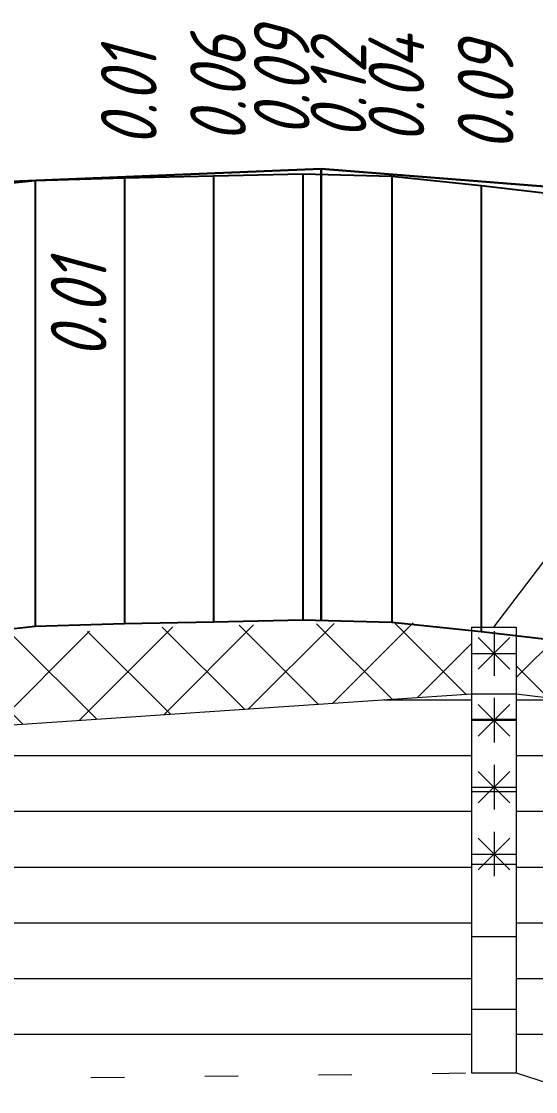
# Model space of a CAD drawing. Extents: x 2172 to 5772, y -842 to -248.
# Drawn here: x 3923.98 to 3947.04, y -475.45 to -427.44 of the extents above; entities that cross this region are included whole.
import ezdxf

# ---------------------------------------------------------------- set-up
doc = ezdxf.new("R2010")
doc.units = 0
doc.header["$MEASUREMENT"] = 0
doc.linetypes.add('STROT', pattern=[1.7, 0.5, -1.2])
doc.layers.add('геология', color=7, linetype='CONTINUOUS', lineweight=20)
doc.layers.add('КРАСНЫЙ_ПРОФИЛЬ', color=1, linetype='CONTINUOUS', lineweight=30)
doc.layers.add('РАБОЧИЕ_ОТМЕТКИ', color=1, linetype='CONTINUOUS')
doc.layers.add('ЧЕРНЫЙ_ПРОФИЛЬ', color=7, linetype='CONTINUOUS')
doc.styles.add('ГОСТ', font='gost.TTF', dxfattribs={"oblique": 15, "height": 1})
pattern_1 = [(180, (2171.595959244836, -930.3739942693574), (-4.440892098500626e-16, -2.5), [])]

msp = doc.modelspace()

# ---------------------------------------------------------------- hatches: boundary and pattern name
at = {"layer": 'геология', "linetype": 'Continuous'}
h = msp.add_hatch(dxfattribs=at)
h.set_pattern_fill('ANSI37', color=1, scale=20, style=0)
h.set_pattern_definition([(45, (2171.595959244836, -930.3739942693574), (-1.767766952966369, 1.767766952966369), []), (135, (2171.595959244836, -930.3739942693574), (-1.767766952966369, -1.767766952966369), [])])
h.paths.add_polyline_path([(3405.266979244836, -478.1816899998212), (3404.595959244836, -478.1330410498208), (3400.595959244836, -477.873041049821), (3396.595959244836, -477.7130410498212), (3396.595959244836, -486.3624414353653), (3405.266979244836, -485.2541899998209)])
h.paths.add_polyline_path([(3402.130971975199, -482.3379648031464), (3403.130971975199, -480.3379648031464), (3404.130971975199, -482.3379648031464)], flags=16)
h.paths.add_polyline_path([(3440.595959244836, -480.663041049821), (3436.595959244836, -480.643041049821), (3432.595959244836, -480.453041049821), (3428.595959244836, -480.2130410498212), (3424.595959244836, -479.8630410498208), (3420.595959244836, -479.4430410498207), (3416.595959244836, -479.183041049821), (3412.595959244836, -478.8130410498206), (3408.595959244836, -478.4230410498212), (3407.266979244836, -478.3266899998207), (3407.266979244836, -485.2541899998209), (3409.283704569588, -485.4767397499209), (3425.711407080658, -483.1588145671813)])
edge = h.paths.add_edge_path()
edge.add_arc((3443.903387339326, -483.4551840142339), 3.890410880645049, 132.660726402441, 180.0000000000017, ccw=False)
edge.add_line((3441.267027994384, -480.5942565029923), (3440.595959244836, -480.663041049821))
edge.add_line((3440.595959244836, -480.663041049821), (3425.711407080658, -483.1588145671813))
edge.add_line((3425.711407080658, -483.1588145671813), (3409.283704569588, -485.4767397499209))
edge.add_line((3409.283704569588, -485.4767397499209), (3420.784527473183, -486.7458789984448))
edge.add_line((3420.784527473183, -486.7458789984448), (3435.887831735205, -487.42003160069))
edge.add_line((3435.887831735205, -487.42003160069), (3442.449603800145, -487.0637585584891))
edge.add_arc((3443.903387339325, -483.4551840142339), 3.890410880644605, 180.0000000000008, 248.0570127374182, ccw=False)
edge = h.paths.add_edge_path()
edge.add_line((3464.948359244836, -478.887183049821), (3464.595959244836, -478.9030410498208))
edge.add_line((3464.595959244836, -478.9030410498208), (3460.595959244836, -479.3330410498211))
edge.add_line((3460.595959244836, -479.3330410498211), (3456.595959244836, -479.4230410498212))
edge.add_line((3456.595959244836, -479.4230410498212), (3452.595959244836, -479.6030410498211))
edge.add_line((3452.595959244836, -479.6030410498211), (3448.595959244836, -479.873041049821))
edge.add_line((3448.595959244836, -479.873041049821), (3445.918600629797, -480.1273901182499))
edge.add_arc((3443.903387339325, -483.4551840142335), 3.89041088064461, -7.617018127348274e-12, 58.802145706168574, ccw=False)
edge.add_arc((3443.903387339325, -483.4551840142345), 3.890410880644595, -61.841338698212326, 7.503331289626658e-12, ccw=False)
edge.add_line((3445.739329752336, -486.8851420717547), (3464.948359244836, -485.8421830498191))
edge.add_line((3464.948359244836, -485.8421830498191), (3464.948359244836, -478.887183049821))
h.paths.add_polyline_path([(3461.812351975199, -481.8904225330361), (3462.812351975199, -479.8904225330361), (3463.812351975199, -481.8904225330361)], flags=16)
h.paths.add_polyline_path([(3500.16716671681, -481.8014260150885), (3501.184682013046, -481.5816357129615), (3484.599211183237, -479.8839649782312), (3470.595959244836, -478.6580410498209), (3468.595959244836, -478.7230410498209), (3466.948359244836, -478.7971830498209), (3466.948359244836, -485.8421830498191), (3481.99119701448, -484.7836908851532)])
h.paths.add_polyline_path([(3525.200219244836, -476.3941144998207), (3525.200219244836, -473.6116144998209), (3524.595959244836, -473.7430410498209), (3520.595959244836, -474.4230410498212), (3516.595959244836, -474.703041049821), (3512.595959244836, -474.913041049821), (3508.595959244836, -475.2430410498209), (3504.595959244836, -475.913041049821), (3500.595959244836, -476.5930410498208), (3496.595959244836, -477.1130410498208), (3492.595959244836, -477.3630410498208), (3488.595959244836, -477.4830410498207), (3484.595959244836, -477.873041049821), (3480.595959244836, -478.3330410498211), (3476.595959244836, -478.4730410498209), (3472.595959244836, -478.5930410498208), (3470.595959244836, -478.6580410498209), (3484.599211183237, -479.8839649782312), (3501.184682013046, -481.5816357129615)])
edge = h.paths.add_edge_path()
edge.add_line((3548.314092563063, -469.3140602565363), (3559.52575637998, -467.6440213621786))
edge.add_arc((3562.697113533048, -465.3906260067379), 3.890410880644604, 179.9999999999992, 215.3955478876504, ccw=False)
edge.add_arc((3562.697113533047, -465.3906260067357), 3.89041088064414, 161.1488698633117, 180.0000000000318, ccw=False)
edge.add_line((3559.015379247028, -464.1335939994319), (3556.595959244836, -464.5630410498211))
edge.add_line((3556.595959244836, -464.5630410498211), (3552.595959244836, -465.3030410498209))
edge.add_line((3552.595959244836, -465.3030410498209), (3548.595959244836, -466.2130410498212))
edge.add_line((3548.595959244836, -466.2130410498212), (3544.595959244836, -467.4730410498209))
edge.add_line((3544.595959244836, -467.4730410498209), (3540.595959244836, -468.8830410498213))
edge.add_line((3540.595959244836, -468.8830410498213), (3536.595959244836, -470.4230410498212))
edge.add_line((3536.595959244836, -470.4230410498212), (3532.595959244836, -471.7930410498211))
edge.add_line((3532.595959244836, -471.7930410498211), (3528.595959244836, -472.873041049821))
edge.add_line((3528.595959244836, -472.873041049821), (3526.200219244836, -473.3941144998207))
edge.add_line((3526.200219244836, -473.3941144998207), (3527.200219244836, -473.3941144998207))
edge.add_line((3527.200219244836, -473.3941144998207), (3527.200219244836, -476.3941144998207))
edge.add_line((3527.200219244836, -476.3941144998207), (3548.314092563063, -469.3140602565363))
edge = h.paths.add_edge_path()
edge.add_line((3585.881899244836, -460.5316745498212), (3586.881899244836, -460.5316745498212))
edge.add_line((3586.881899244836, -460.5316745498212), (3584.595959244836, -459.9030410498208))
edge.add_line((3584.595959244836, -459.9030410498208), (3580.595959244836, -460.2330410498207))
edge.add_line((3580.595959244836, -460.2330410498207), (3576.595959244836, -460.873041049821))
edge.add_line((3576.595959244836, -460.873041049821), (3572.595959244836, -461.6730410498212))
edge.add_line((3572.595959244836, -461.6730410498212), (3568.595959244836, -462.5830410498211))
edge.add_line((3568.595959244836, -462.5830410498211), (3565.827963166865, -463.0812803438557))
edge.add_arc((3562.697113533048, -465.3906260067365), 3.890410880644608, -2.091837814077735e-11, 36.412852577754904, ccw=False)
edge.add_arc((3562.697113533047, -465.3906260067403), 3.890410880645504, -18.451092617890993, 3.5981884138891473e-11, ccw=False)
edge.add_line((3566.387534571732, -466.6219218190772), (3567.585893768735, -466.4434196358961))
edge.add_line((3567.585893768735, -466.4434196358961), (3585.881899244836, -464.5316745498212))
edge.add_line((3585.881899244836, -464.5316745498212), (3585.881899244836, -460.5316745498212))
h.paths.add_polyline_path([(3634.595959244836, -458.3480410498209), (3632.595959244836, -458.4630410498212), (3628.595959244836, -458.683041049821), (3624.595959244836, -458.9830410498207), (3620.595959244836, -459.0430410498211), (3616.595959244836, -459.0130410498209), (3612.595959244836, -459.0530410498209), (3608.595959244836, -458.8030410498209), (3604.595959244836, -458.9830410498207), (3600.595959244836, -459.0230410498211), (3596.595959244836, -459.1330410498213), (3592.595959244836, -459.913041049821), (3588.595959244836, -461.0030410498211), (3587.881899244836, -460.8066745498209), (3587.881899244836, -464.5316745498208), (3597.88417471176, -463.5186321709371), (3610.13813682649, -463.4158389539007)])
h.paths.add_polyline_path([(3645.467619244837, -457.6543244498207), (3644.595959244836, -457.663041049821), (3640.595959244836, -457.8630410498208), (3636.595959244836, -458.2330410498207), (3634.595959244836, -458.3480410498209), (3610.13813682649, -463.4158389539007), (3645.467619244837, -467.6443244498209)])
edge = h.paths.add_edge_path(flags=16)
edge.add_arc((3638.824192431525, -462.307321337234), 3.890410880644595, 0, 360)
h.paths.add_polyline_path([(3706.049759244836, -458.3584620498209), (3704.595959244836, -458.2930410498211), (3700.595959244836, -458.143041049821), (3696.595959244836, -458.0030410498211), (3692.595959244836, -457.893041049821), (3688.595959244836, -458.0630410498211), (3684.595959244836, -458.0330410498209), (3680.595959244836, -457.893041049821), (3676.595959244836, -458.0230410498211), (3672.595959244836, -458.163041049821), (3668.595959244836, -458.183041049821), (3664.595959244836, -458.0830410498211), (3660.595959244836, -458.1130410498208), (3656.595959244836, -457.953041049821), (3652.595959244836, -457.663041049821), (3648.595959244836, -457.623041049821), (3647.467619244837, -457.6343244498212), (3647.467619244837, -467.6443244498209), (3706.049759244836, -467.403462049821)])
edge = h.paths.add_edge_path(flags=16)
edge.add_arc((3683.60395167425, -462.7801484565994), 3.890410880644595, 0, 360)
h.paths.add_polyline_path([(3720.595959244836, -459.0930410498208), (3716.595959244836, -458.8230410498209), (3712.595959244836, -458.6930410498207), (3708.595959244836, -458.4730410498209), (3708.049759244836, -458.448462049821), (3708.049759244836, -467.403462049821), (3734.614920244831, -466.6760037975619), (3747.858181346719, -465.0015559511012)])
edge = h.paths.add_edge_path()
edge.add_arc((3752.214261147659, -460.6393792551826), 3.890410880643685, 0, 180, ccw=False)
edge.add_arc((3752.214261147659, -460.6393792551833), 3.89041088064414, -85.46142147417572, 1.0913936421275139e-11, ccw=False)
edge.add_line((3752.522110623317, -464.5175908946599), (3763.327421708334, -463.7493780265404))
edge.add_line((3763.327421708334, -463.7493780265404), (3763.327421708334, -463.5741399059898))
edge.add_line((3763.327421708334, -463.5741399059898), (3765.327421708334, -463.5741399059898))
edge.add_line((3765.327421708334, -463.5741399059898), (3765.327421708334, -463.6148610036912))
edge.add_line((3765.327421708334, -463.6148610036912), (3766.253939244836, -463.5413147498211))
edge.add_line((3766.253939244836, -463.5413147498211), (3766.253939244836, -455.7263147498211))
edge.add_line((3766.253939244836, -455.7263147498211), (3764.595959244836, -456.0330410498209))
edge.add_line((3764.595959244836, -456.0330410498209), (3760.595959244836, -456.453041049821))
edge.add_line((3760.595959244836, -456.453041049821), (3756.595959244836, -456.3030410498209))
edge.add_line((3756.595959244836, -456.3030410498209), (3752.595959244836, -456.4230410498212))
edge.add_line((3752.595959244836, -456.4230410498212), (3748.595959244836, -456.893041049821))
edge.add_line((3748.595959244836, -456.893041049821), (3744.595959244836, -457.6030410498211))
edge.add_line((3744.595959244836, -457.6030410498211), (3740.595959244836, -458.6730410498212))
edge.add_line((3740.595959244836, -458.6730410498212), (3736.595959244836, -459.3630410498208))
edge.add_line((3736.595959244836, -459.3630410498208), (3732.595959244836, -459.453041049821))
edge.add_line((3732.595959244836, -459.453041049821), (3728.595959244836, -459.413041049821))
edge.add_line((3728.595959244836, -459.413041049821), (3724.595959244836, -459.393041049821))
edge.add_line((3724.595959244836, -459.393041049821), (3720.595959244836, -459.0930410498208))
edge.add_line((3720.595959244836, -459.0930410498208), (3747.858181346719, -465.0015559511012))
edge.add_line((3747.858181346719, -465.0015559511012), (3752.223461466872, -464.6550433517355))
edge.add_line((3752.223461466872, -464.6550433517355), (3752.214261147659, -464.5297901358272))
edge.add_arc((3752.21426114766, -460.639379255183), 3.89041088064414, 179.9999999999933, 269.9999999999933, ccw=False)
h.paths.add_polyline_path([(3813.72405150612, -455.3820185126356), (3812.595959244836, -455.413041049821), (3808.595959244836, -455.433041049821), (3804.595959244836, -455.2130410498212), (3800.595959244836, -454.8530410498211), (3796.595959244836, -454.4930410498209), (3792.595959244836, -454.183041049821), (3788.595959244836, -454.0030410498211), (3784.595959244836, -453.913041049821), (3780.595959244836, -454.0530410498209), (3776.595959244836, -454.4630410498212), (3772.595959244836, -454.9230410498212), (3768.595959244836, -455.2930410498211), (3767.253939244836, -455.5413147498211), (3768.253939244836, -455.5413147498211), (3768.253939244836, -463.5413147498211), (3780.697040378689, -462.7014000229392)])
edge = h.paths.add_edge_path(flags=16)
edge.add_arc((3782.489552502429, -458.0649566283755), 3.890410880644595, 0, 360)
edge = h.paths.add_edge_path()
edge.add_arc((3854.726248115077, -455.4518457332789), 3.890410880645049, 135.3689119119537, 179.9999999999849, ccw=False)
edge.add_line((3851.95765681826, -452.718679245223), (3848.595959244836, -452.643041049821))
edge.add_line((3848.595959244836, -452.643041049821), (3844.595959244836, -452.6030410498211))
edge.add_line((3844.595959244836, -452.6030410498211), (3840.595959244836, -452.9030410498208))
edge.add_line((3840.595959244836, -452.9030410498208), (3836.595959244836, -453.893041049821))
edge.add_line((3836.595959244836, -453.893041049821), (3832.595959244836, -454.5730410498209))
edge.add_line((3832.595959244836, -454.5730410498209), (3828.595959244836, -454.9630410498212))
edge.add_line((3828.595959244836, -454.9630410498212), (3826.149659244837, -455.109819049821))
edge.add_line((3826.149659244837, -455.109819049821), (3826.149659244837, -460.1698190498209))
edge.add_line((3826.149659244837, -460.1698190498209), (3841.286910427423, -458.3038150282919))
edge.add_line((3841.286910427423, -458.3038150282919), (3852.175767654233, -458.3895908275786))
edge.add_arc((3854.726248115077, -455.4518457332767), 3.890410880645071, 180.0000000000167, 229.0362612490438, ccw=False)
edge = h.paths.add_edge_path()
edge.add_line((3884.301839244836, -455.2761291498209), (3880.595959244836, -455.0630410498206))
edge.add_line((3880.595959244836, -455.0630410498206), (3876.595959244836, -454.933041049821))
edge.add_line((3876.595959244836, -454.933041049821), (3872.595959244836, -454.643041049821))
edge.add_line((3872.595959244836, -454.643041049821), (3868.595959244836, -454.1730410498212))
edge.add_line((3868.595959244836, -454.1730410498212), (3864.595959244836, -453.4430410498207))
edge.add_line((3864.595959244836, -453.4430410498207), (3860.595959244836, -453.0530410498209))
edge.add_line((3860.595959244836, -453.0530410498209), (3857.719504387871, -452.9667474041121))
edge.add_arc((3854.726248115078, -455.4518457332786), 3.890410880645057, 1.0118128557223827e-11, 39.70055628578791, ccw=False)
edge.add_arc((3854.726248115077, -455.4518457332768), 3.890410880645504, 310.0610747653148, 359.9999999999841, ccw=False)
edge.add_line((3857.230131395185, -458.4294060332277), (3860.233898669774, -458.4530678862102))
edge.add_line((3860.233898669774, -458.4530678862102), (3884.301839244836, -459.3265703498209))
edge.add_line((3884.301839244836, -459.3265703498209), (3884.301839244836, -455.2761291498209))
h.paths.add_polyline_path([(3824.149659244837, -455.2063882998209), (3820.595959244836, -455.2330410498207), (3816.595959244836, -455.3030410498209), (3813.72405150612, -455.3820185126356), (3780.697040378689, -462.7014000229392), (3799.733131681287, -461.2905542881017), (3824.149659244837, -460.1698190498209)])
edge = h.paths.add_edge_path()
edge.add_arc((3913.202360415091, -457.5850063521868), 3.890410880645959, 151.5536274741631, 179.9999999999573, ccw=False)
edge.add_line((3909.781664762662, -455.7318635962984), (3908.595959244836, -455.8830410498213))
edge.add_line((3908.595959244836, -455.8830410498213), (3904.595959244836, -456.0030410498211))
edge.add_line((3904.595959244836, -456.0030410498211), (3900.595959244836, -455.8030410498209))
edge.add_line((3900.595959244836, -455.8030410498209), (3896.595959244836, -455.6330410498208))
edge.add_line((3896.595959244836, -455.6330410498208), (3892.595959244836, -455.5930410498208))
edge.add_line((3892.595959244836, -455.5930410498208), (3888.595959244836, -455.4830410498207))
edge.add_line((3888.595959244836, -455.4830410498207), (3886.301839244836, -455.3740703498211))
edge.add_line((3886.301839244836, -455.3740703498211), (3886.301839244838, -459.3265703498209))
edge.add_line((3886.301839244838, -459.3265703498209), (3909.966816776172, -459.7452272160981))
edge.add_arc((3913.20236041509, -457.5850063521827), 3.890410880644597, 180.0000000000167, 213.7291793922433, ccw=False)
edge = h.paths.add_edge_path()
edge.add_line((3944.168619244836, -454.534879099821), (3940.595959244836, -454.3830410498208))
edge.add_line((3940.595959244836, -454.3830410498208), (3936.595959244836, -454.4730410498209))
edge.add_line((3936.595959244836, -454.4730410498209), (3932.595959244836, -454.5430410498211))
edge.add_line((3932.595959244836, -454.5430410498211), (3928.595959244836, -454.6530410498208))
edge.add_line((3928.595959244836, -454.6530410498208), (3924.595959244836, -455.0130410498209))
edge.add_line((3924.595959244836, -455.0130410498209), (3920.595959244836, -455.0230410498211))
edge.add_line((3920.595959244836, -455.0230410498211), (3916.595959244836, -455.0530410498209))
edge.add_line((3916.595959244836, -455.0530410498209), (3916.184012322408, -455.0859968036152))
edge.add_arc((3913.202360415091, -457.5850063521833), 3.890410880645059, -8.412825991399586e-12, 39.96735627512078, ccw=False)
edge.add_arc((3913.202360415091, -457.5850063521825), 3.890410880645049, 331.009966343258, 359.9999999999799, ccw=False)
edge.add_line((3916.60531846881, -459.4705230731038), (3944.168619244836, -457.6060120998209))
edge.add_line((3944.168619244836, -457.6060120998209), (3944.168619244836, -454.534879099821))
h.paths.add_polyline_path([(3955.822398472535, -455.7395527764525), (3952.595959244836, -455.433041049821), (3948.595959244836, -454.9230410498212), (3946.168619244836, -454.6985120998211), (3946.168619244836, -457.6060120998209), (3960.494782736534, -459.3202079829825), (3972.663879315513, -460.8100788419579)])
edge = h.paths.add_edge_path()
edge.add_line((3976.595959244836, -458.2330410498207), (3972.595959244836, -457.183041049821))
edge.add_line((3972.595959244836, -457.183041049821), (3968.595959244836, -456.9430410498207))
edge.add_line((3968.595959244836, -456.9430410498207), (3964.595959244836, -456.5130410498209))
edge.add_line((3964.595959244836, -456.5130410498209), (3960.595959244836, -456.0030410498211))
edge.add_line((3960.595959244836, -456.0030410498211), (3956.595959244836, -455.8130410498211))
edge.add_line((3956.595959244836, -455.8130410498211), (3955.822398472535, -455.7395527764525))
edge.add_line((3955.822398472535, -455.7395527764525), (3972.663879315513, -460.8100788419579))
edge.add_line((3972.663879315513, -460.8100788419579), (3978.252204039894, -462.8621395892087))
edge.add_arc((3982.017092933802, -461.8818802170204), 3.890410880644142, 180.0000000000595, 194.5940038209968, ccw=False)
edge.add_arc((3982.017092933803, -461.8818802170251), 3.890410880645049, 132.0532115606375, 179.9999999999908, ccw=False)
edge.add_line((3979.411216015804, -458.9931603779823), (3976.595959244836, -458.2330410498207))
edge = h.paths.add_edge_path()
edge.add_line((4000.595959244836, -466.7230410498209), (3996.595959244836, -465.3930410498206))
edge.add_line((3996.595959244836, -465.3930410498206), (3992.595959244836, -463.9430410498212))
edge.add_line((3992.595959244836, -463.9430410498212), (3988.595959244838, -462.1930410498212))
edge.add_line((3988.595959244838, -462.1930410498212), (3985.816784550441, -461.0466314883829))
edge.add_arc((3982.017092933805, -461.8818802170254), 3.890410880644142, 1.3415046851150692e-11, 12.39758847572881, ccw=False)
edge.add_arc((3982.017092933805, -461.8818802170247), 3.890410880644595, -54.9209782933076, 3.410605131648481e-12, ccw=False)
edge.add_line((3984.252934070815, -465.0656376245997), (4002.839259244836, -471.8906290498207))
edge.add_line((4002.839259244836, -471.8906290498207), (4002.839259244836, -467.8906290498207))
edge.add_line((4002.839259244836, -467.8906290498207), (4003.839259244836, -467.8906290498207))
edge.add_line((4003.839259244836, -467.8906290498207), (4000.595959244836, -466.7230410498209))
edge = h.paths.add_edge_path()
edge.add_line((4020.595959244836, -473.9830410498207), (4016.595959244851, -472.5330410498264))
edge.add_line((4016.595959244851, -472.5330410498264), (4012.595959244836, -471.0730410498209))
edge.add_line((4012.595959244836, -471.0730410498209), (4008.595959244836, -469.7530410498211))
edge.add_line((4008.595959244836, -469.7530410498211), (4004.839259244836, -468.2597527998209))
edge.add_line((4004.839259244836, -468.2597527998209), (4004.839259244836, -471.8906290498207))
edge.add_line((4004.839259244836, -471.8906290498207), (4021.016718173161, -478.0785823581791))
edge.add_line((4021.016718173161, -478.0785823581791), (4035.656061439115, -482.0905624260849))
edge.add_line((4035.656061439115, -482.0905624260849), (4038.622816718002, -483.6037610619537))
edge.add_arc((4042.418364381165, -482.7498788939112), 3.890410880645506, 180.0000000000117, 192.6787159699941, ccw=False)
edge.add_arc((4042.418364381165, -482.7498788939124), 3.890410880645504, 125.22494371039619, 179.9999999999933, ccw=False)
edge.add_line((4040.174422048891, -479.571826089179), (4036.595959244836, -478.373041049821))
edge.add_line((4036.595959244836, -478.373041049821), (4032.595959244836, -477.4030410498203))
edge.add_line((4032.595959244836, -477.4030410498203), (4028.595959244836, -476.393041049821))
edge.add_line((4028.595959244836, -476.393041049821), (4024.595959244836, -475.2730410498211))
edge.add_line((4024.595959244836, -475.2730410498211), (4020.595959244836, -473.9830410498207))
edge = h.paths.add_edge_path()
edge.add_line((4064.595959244836, -488.6330410498213), (4060.595959244838, -487.1530410498199))
edge.add_line((4060.595959244838, -487.1530410498199), (4056.595959244838, -485.6430410498215))
edge.add_line((4056.595959244838, -485.6430410498215), (4052.595959244836, -484.1930410498212))
edge.add_line((4052.595959244836, -484.1930410498212), (4048.595959244836, -483.0030410498211))
edge.add_line((4048.595959244836, -483.0030410498211), (4046.268913956645, -482.1943928121746))
edge.add_arc((4042.418364381163, -482.7498788939239), 3.890410880646868, 1.758166945364792e-10, 8.208941618598374, ccw=False)
edge.add_arc((4042.418364381165, -482.7498788939108), 3.890410880645504, 293.2734175151377, 359.99999999998323, ccw=False)
edge.add_line((4043.955540980411, -486.3237262497692), (4068.765279244837, -498.977975949821))
edge.add_line((4068.765279244837, -498.977975949821), (4068.765279244837, -489.8454759498209))
edge.add_line((4068.765279244837, -489.8454759498209), (4068.595959244836, -489.8230410498209))
edge.add_line((4068.595959244836, -489.8230410498209), (4064.595959244836, -488.6330410498213))
h.paths.add_polyline_path([(4080.595959244836, -491.4360120572402), (4077.815959244836, -489.3520053770002), (4072.595959244836, -489.9046221657102), (4070.765279244837, -490.1104759498212), (4070.765279244837, -498.9779759498206), (4080.815959244836, -500.7791209478137)])
h.paths.add_polyline_path([(4120.595959244836, -507.9230410498212), (4117.295361053011, -507.3619393572108), (4090.344469183021, -503.6785930211208), (4099.366628597169, -506.4873238994442), (4123.941777988935, -511.8004094063363), (4145.460039244836, -514.4014025096749), (4145.460039244836, -512.4451981301127), (4144.595959244836, -512.4830410498207), (4144.391696372621, -512.4621041054188), (4144.391696372621, -513.4636559206338), (4142.391696372621, -513.4636559206338), (4142.391696372621, -512.2571041054189), (4140.595959244836, -512.0730410498209), (4136.595959244836, -511.0430410498211), (4132.595959244836, -509.6330410498213), (4128.595959244836, -508.873041049821), (4124.595959244834, -508.3930410498206)])
h.paths.add_polyline_path([(4005.515333133171, -475.7386718086545), (4014.253994039684, -475.7386718086545), (4014.253994039684, -471.235455225381), (4005.515333133171, -471.235455225381)], flags=17)
h.paths.add_polyline_path([(4005.515333133171, -472.7106798069153), (4014.253994039684, -472.7106798069153), (4014.253994039684, -468.2074632236418), (4005.515333133171, -468.2074632236418)])
h.paths.add_polyline_path([(4071.440817035958, -503.1074413528568), (4079.537808069403, -503.1074413528568), (4079.537808069403, -498.6010081863092), (4071.440817035958, -498.6010081863092)])
h.paths.add_polyline_path([(4071.440242448698, -499.8072623816042), (4080.180550136896, -499.8072623816042), (4080.180550136896, -495.3008292150571), (4071.440242448698, -495.3008292150571)], flags=17)
h.paths.add_polyline_path([(4133.098274170738, -513.9701603572676), (4142.267459628771, -513.9701603572676), (4142.267459628771, -509.4637271907204), (4133.098274170738, -509.4637271907204)], flags=17)
h.paths.add_polyline_path([(4084.595959244836, -495.373141686424), (4082.175959244836, -492.9911782607675), (4082.175959244836, -501.1356157758628), (4090.344469183021, -503.6785930211208), (4108.33238159813, -506.1369796158099), (4104.59595924484, -505.0170624525863), (4100.595959244836, -503.6713466043082), (4096.595959244837, -502.3274928617279), (4092.595959244836, -500.6155787413954), (4088.595959244838, -498.1620977525084)])
h.paths.add_polyline_path([(4081.855959244836, -492.6762078904329), (4080.815959244836, -491.6525541868442), (4080.815959244836, -500.7791209478137), (4081.322309768873, -500.8698621427975), (4081.855959244836, -501.0359950709062)])
h.paths.add_polyline_path([(4082.175959244836, -492.9911782607679), (4081.855959244837, -492.6762078904341), (4081.855959244836, -501.0359950709067), (4082.175959244836, -501.1356157758628)])
h = msp.add_hatch(dxfattribs=at)
h.set_pattern_fill('ANSI31', scale=20, angle=135, style=0)
h.set_pattern_definition(pattern_1)
h.paths.add_polyline_path([(3944.168619244836, -457.6060120998209), (3916.60531846881, -459.4705230731038, -0.5616374269116334), (3909.966816776172, -459.7452272160981), (3886.301839244838, -459.3265703498209), (3886.301839244838, -475.3265703498209), (3944.168619244836, -474.6060120998209)])
h.paths.add_polyline_path([(3916.537856927946, -468.0323534484533, -1), (3908.757035166656, -468.0323534484533, -1)], flags=16)
h.paths.add_polyline_path([(3884.301839244836, -459.3265703498209), (3860.233898669774, -458.4530678862102), (3857.230131395185, -458.4294060332277, -0.369042487048345), (3852.175767654233, -458.3895908275786), (3841.286910427423, -458.3038150282919), (3827.085088964785, -460.054506461146), (3853.943938872768, -467.2799443089016, -0.33784178998745), (3851.082167439488, -463.5279851263458, -1), (3858.862989200778, -463.5279851263458, -0.4949450786843509), (3853.943938872768, -467.2799443089016), (3882.774881476431, -475.3224543800457), (3884.301839244836, -475.3265703498209)])
h.paths.add_polyline_path([(3827.085088964785, -460.054506461146), (3826.149659244837, -460.1698190498209), (3826.149659244837, -475.1698190498209), (3882.774881476431, -475.3224543800457)])
h.paths.add_polyline_path([(3824.149659244837, -475.1698190498209), (3824.149659244837, -460.1698190498209), (3821.917430412321, -460.272279872966), (3768.253939244836, -477.5413147498207), (3768.253939244838, -500.5413147498211)])
h.paths.add_polyline_path([(3787.85223897463, -482.6588309464887, -1), (3780.071417213339, -482.6588309464887, -1)], flags=16)
h.paths.add_polyline_path([(3821.223141708335, -469.9662567503556), (3821.223141708335, -467.9662567503556), (3823.223141708335, -467.9662567503556), (3823.223141708335, -469.9662567503556)], flags=16)
h.paths.add_polyline_path([(3910.661661478702, -470.0814381264167), (3914.89710580194, -470.0814381264167), (3914.89710580194, -465.5782215431432), (3910.661661478702, -465.5782215431432)], flags=8)
h.paths.add_polyline_path([(3886.977377035959, -476.0600323756462), (3895.717684724155, -476.0600323756462), (3895.717684724155, -471.5535992090986), (3886.977377035959, -471.5535992090986)], flags=9)
h.paths.add_polyline_path([(3886.977913133171, -460.215693654678), (3895.716574039683, -460.215693654678), (3895.716574039683, -455.7124770714045), (3886.977913133171, -455.7124770714045)], flags=9)
h.paths.add_polyline_path([(3826.825733133172, -461.1704535280669), (3835.349955154765, -461.1704535280669), (3835.349955154765, -456.6672369447933), (3826.825733133172, -456.6672369447933)], flags=9)
h.paths.add_polyline_path([(3826.825197035958, -475.9032810756462), (3835.565504724154, -475.9032810756462), (3835.565504724154, -471.3968479090986), (3826.825197035958, -471.3968479090986)], flags=9)
h.paths.add_polyline_path([(3813.252015648448, -470.4727611869894), (3822.421201106481, -470.4727611869894), (3822.421201106481, -465.9663280204418), (3813.252015648448, -465.9663280204418)], flags=24)
h.paths.add_polyline_path([(3781.976043525387, -484.7079156244522), (3785.997048963707, -484.7079156244522), (3785.997048963707, -480.2046990411786), (3781.976043525387, -480.2046990411786)], flags=8)
h.paths.add_polyline_path([(3768.929477035957, -478.3508573793001), (3777.669784724156, -478.3508573793001), (3777.669784724156, -473.8444242127525), (3768.929477035957, -473.8444242127525)], flags=24)
h.paths.add_polyline_path([(3768.930013133171, -501.2738902333126), (3777.454235154766, -501.2738902333126), (3777.454235154766, -496.7706736500386), (3768.930013133171, -496.7706736500386)], flags=9)
h.paths.add_polyline_path([(3768.930013133171, -469.4960500034585), (3776.810918500012, -469.4960500034585), (3776.810918500012, -464.9928334201845), (3768.930013133171, -464.9928334201845)], flags=24)
h.paths.add_polyline_path([(3768.930013133171, -464.3305450205298), (3777.668674039682, -464.3305450205298), (3777.668674039682, -459.8273284372558), (3768.930013133171, -459.8273284372558)], flags=9)
h.paths.add_polyline_path([(3790.215086029988, -461.9959771555204), (3768.253939244836, -468.5413147498211), (3768.253939244836, -477.5413147498207), (3821.917430412321, -460.272279872966), (3799.733131681287, -461.2905542881017)])
h = msp.add_hatch(dxfattribs=at)
h.set_pattern_fill('ANSI31', scale=20, angle=135, style=0)
h.set_pattern_definition(pattern_1)
h.paths.add_polyline_path([(4123.941777988935, -511.8004094063363), (4099.366628597169, -506.4873238994442), (4082.175959244836, -503.7770073810989), (4082.175959244836, -527.4719074828608), (4143.027578835396, -514.1073818788323)])
h.paths.add_polyline_path([(4081.855959244836, -503.7265555186323), (4080.815959244837, -503.562586965616), (4080.815959244836, -527.770597229227), (4081.855959244836, -527.5421874231824)])
h.paths.add_polyline_path([(4082.175959244836, -503.7770073810989), (4081.855959244836, -503.7265555186323), (4081.855959244836, -527.5421874231824), (4082.175959244836, -527.4719074828608)])
h.paths.add_polyline_path([(4080.815959244837, -503.562586965616), (4070.765279244837, -501.977975949821), (4070.765279244837, -529.977975949821), (4080.815959244836, -527.770597229227)])
h.paths.add_polyline_path([(4068.765279244837, -501.977975949821), (4042.938793094254, -491.0474888750928), (4041.942738284317, -494.2273850289043, -0.4142135623730962), (4045.833149164961, -498.1177959095494, -1), (4038.052327403671, -498.1177959095494, -0.4142135623730936), (4041.942738284317, -494.2273850289043), (4042.938793094254, -491.0474888750928), (4036.001084134625, -488.1112575322259), (4004.839259244836, -474.8906290498207), (4004.839259244838, -492.8906290498221), (4036.802269244836, -521.4343024998211), (4068.765279244837, -529.977975949821)])
h.paths.add_polyline_path([(4064.594913486084, -513.978491101253, -1), (4056.814091724795, -513.978491101253, -1)], flags=16)
h.paths.add_polyline_path([(4002.839259244836, -474.8906290498207), (3955.011369243846, -458.6640906044336), (3946.168619244836, -457.6060120998209), (3946.168619244838, -474.6060120998213), (4002.839259244836, -492.8906290498207)])
h.paths.add_polyline_path([(3999.882783441693, -485.9412931217357), (4001.882783441693, -485.9412931217357), (4001.882783441693, -487.9412931217357), (3999.882783441693, -487.9412931217357)], flags=16)
h.paths.add_polyline_path([(3977.240079098128, -476.1851015500961, -1), (3985.020900859419, -476.1851015500961, -1)], flags=16)
h.paths.add_polyline_path([(4133.098274170738, -513.9701603572676), (4142.267459628771, -513.9701603572676), (4142.267459628771, -509.4637271907204), (4133.098274170738, -509.4637271907204)], flags=24)
h.paths.add_polyline_path([(4133.098274170738, -518.0432606840213), (4142.910776283525, -518.0432606840213), (4142.910776283525, -513.5368275174742), (4133.098274170738, -513.5368275174742)], flags=25)
h.paths.add_polyline_path([(4071.44135313317, -530.8830026809214), (4080.180014039683, -530.8830026809214), (4080.180014039683, -526.3797860976474), (4071.44135313317, -526.3797860976474)], flags=9)
h.paths.add_polyline_path([(4071.440817035958, -503.1074413528568), (4079.537808069403, -503.1074413528568), (4079.537808069403, -498.6010081863092), (4071.440817035958, -498.6010081863092)], flags=9)
h.paths.add_polyline_path([(4058.71871803684, -516.0275757792165), (4062.95416236008, -516.0275757792165), (4062.95416236008, -511.5243591959425), (4058.71871803684, -511.5243591959425)], flags=8)
h.paths.add_polyline_path([(4005.514797035959, -493.5154621631855), (4014.040665839237, -493.5154621631855), (4014.040665839237, -489.0090289966383), (4005.514797035959, -489.0090289966383)], flags=24)
h.paths.add_polyline_path([(4000.362693745372, -497.5028241364707), (4009.746318088322, -497.5028241364707), (4009.746318088322, -492.9963909699231), (4000.362693745372, -492.9963909699231)], flags=9)
h.paths.add_polyline_path([(3990.58936123981, -488.4477975583695), (3999.972985582761, -488.4477975583695), (3999.972985582761, -483.9413643918224), (3990.58936123981, -483.9413643918224)], flags=24)
h.paths.add_polyline_path([(3979.144705410175, -478.2341862280591), (3983.380149733413, -478.2341862280591), (3983.380149733413, -473.7309696447855), (3979.144705410175, -473.7309696447855)], flags=8)
h.paths.add_polyline_path([(3946.844157035959, -475.3394741256461), (3955.584464724156, -475.3394741256461), (3955.584464724156, -470.833040959099), (3946.844157035959, -470.833040959099)], flags=24)
h.paths.add_polyline_path([(3941.692053745372, -479.3268360989314), (3951.290116973241, -479.3268360989314), (3951.290116973241, -474.8204029323833), (3941.692053745372, -474.8204029323833)], flags=9)
h = msp.add_hatch(dxfattribs=at)
h.set_pattern_fill('ANSI31', scale=26, angle=135, style=0)
h.set_pattern_definition([(180, (5731.24202173541, -2918.994044275222), (-6.661338147750939e-16, -3.25), [])])
h.paths.add_polyline_path([(3946.168619244836, -457.6060120998209), (3944.168619244836, -457.6060120998209), (3944.168619244836, -474.6060120998209), (3946.168619244838, -474.6060120998209)])

# ---------------------------------------------------------------- linework, layer by layer
at = {"layer": 'геология', "color": 7, "linetype": 'Continuous'}
for p, q in [((3945.168619244836, -454.6060120998209), (3948.814476536738, -449.8051227241276)), ((3944.168619244836, -454.6060120998209), (3946.168619244836, -454.6060120998209)), ((3912.009986215746, -459.7813729049631), (3944.168619244836, -457.6060120998209)), ((3944.168619244836, -457.6060120998209), (3946.168619244836, -457.6060120998209)), ((3944.168619244836, -457.6060120998209), (3946.168619244836, -457.6060120998209)), ((3946.168619244836, -457.6060120998209), (3960.494782736534, -459.3202079829825)), ((3944.168619244836, -474.6060120998209), (3946.168619244836, -474.6060120998209)), ((3944.168619244836, -474.6060120998209), (3946.168619244836, -474.6060120998209)), ((3944.168619244836, -474.6060120998209), (3946.168619244836, -474.6060120998209))]:
    msp.add_line(p, q, dxfattribs=at)
at = {"layer": 'геология', "color": 7, "linetype": 'Continuous', "ltscale": 5}
for p, q in [((3944.168619244836, -454.6060120998209), (3944.168619244836, -474.6060120998209)), ((3946.168619244836, -454.6060120998209), (3946.168619244838, -474.6060120998209))]:
    msp.add_line(p, q, dxfattribs=at)
at = {"layer": 'геология', "color": 1, "linetype": 'Continuous'}
for p, q in [((3944.465961322063, -456.4959424423719), (3945.880174884436, -455.081728879999)), ((3945.880174884436, -456.4959424423723), (3944.465961322063, -455.081728879999)), ((3945.173068103251, -454.7888356611857), (3945.173068103251, -456.7888356611857)), ((3944.173068103251, -455.7888356611857), (3946.173068103251, -455.7888356611857)), ((3945.173068103251, -457.7888356611857), (3945.173068103251, -459.7888356611857)), ((3944.465961322063, -459.4959424423719), (3945.880174884436, -458.081728879999)), ((3945.880174884436, -459.4959424423723), (3944.465961322063, -458.081728879999)), ((3944.173068103251, -458.7888356611857), (3946.173068103251, -458.7888356611857)), ((3945.173068103251, -460.7888356611857), (3945.173068103251, -462.7888356611857)), ((3944.465961322063, -462.4959424423719), (3945.880174884436, -461.081728879999)), ((3945.880174884436, -462.4959424423723), (3944.465961322063, -461.081728879999)), ((3944.173068103251, -461.7888356611857), (3946.173068103251, -461.7888356611857)), ((3944.465961322063, -465.4959424423719), (3945.880174884436, -464.081728879999)), ((3945.880174884436, -465.4959424423723), (3944.465961322063, -464.081728879999)), ((3945.173068103251, -463.7888356611857), (3945.173068103251, -465.7888356611857)), ((3944.173068103251, -464.7888356611857), (3946.173068103251, -464.7888356611857))]:
    msp.add_line(p, q, dxfattribs=at)
at = {"layer": 'геология', "color": 7, "linetype": 'STROT', "ltscale": 3}
for p, q in [((3886.301839244838, -475.3265703498209), (3944.168619244836, -474.6060120998209)), ((3946.168619244836, -474.6060120998209), (4002.839259244836, -492.8906290498207))]:
    msp.add_line(p, q, dxfattribs=at)
at = {"layer": 'КРАСНЫЙ_ПРОФИЛЬ'}
for p, q in [((3911.253495603638, -435.139855988532), (3937.41607491889, -434.0497430171999)), ((3937.41607491889, -434.0497430171999), (3937.41607491889, -454.2987930300951)), ((3937.41607491889, -434.0497430171999), (3957.697130055339, -435.6727071599221))]:
    msp.add_line(p, q, dxfattribs=at)
at = {"layer": 'ЧЕРНЫЙ_ПРОФИЛЬ'}
for p, q in [((3928.595959244836, -434.4541515108712), (3932.595959244836, -434.3750140966852)), ((3932.595959244836, -434.3750140966852), (3936.595959244836, -434.2823807907752)), ((3932.595959244836, -434.3750140966852), (3932.595959244836, -454.3750140966852)), ((3936.595959244836, -434.2823807907752), (3936.595959244836, -454.2823807907752)), ((3936.595959244836, -434.2823807907752), (3940.595959244836, -434.3861937930912)), ((3940.595959244836, -434.3861937930912), (3940.595959244836, -454.3861937930912)), ((3940.595959244836, -434.3861937930912), (3944.595959244836, -434.8080926465622)), ((3920.595959244836, -434.9911902040002), (3924.595959244836, -434.5741585363452)), ((3924.595959244836, -434.5741585363452), (3928.595959244836, -434.4541515108712)), ((3924.595959244836, -434.5741585363452), (3924.595959244836, -454.5741585363452)), ((3928.595959244836, -434.4541515108712), (3928.595959244836, -454.4541515108712)), ((3944.595959244836, -434.8080926465622), (3944.595959244836, -454.8080926465622)), ((3944.595959244836, -434.8080926465622), (3948.595959244836, -435.2752729604562)), ((3920.595959244836, -454.9911902040002), (3924.595959244836, -454.5741585363452)), ((3924.595959244836, -454.5741585363452), (3928.595959244836, -454.4541515108712)), ((3928.595959244836, -454.4541515108712), (3932.595959244836, -454.3750140966852)), ((3932.595959244836, -454.3750140966852), (3936.595959244836, -454.2823807907752)), ((3936.595959244836, -454.2823807907752), (3940.595959244836, -454.3861937930912)), ((3940.595959244836, -454.3861937930912), (3944.595959244836, -454.8080926465622)), ((3944.595959244836, -454.8080926465622), (3948.595959244836, -455.2752729604562))]:
    msp.add_line(p, q, dxfattribs=at)

# ---------------------------------------------------------------- texts
at = {"layer": 'РАБОЧИЕ_ОТМЕТКИ', "style": 'ГОСТ', "oblique": 15}
for s, p in [('0.09', (3936.902821935608, -432.6346735125762)), ('0.06', (3934.045233275176, -432.9088000123755)), ('0.12', (3939.446662495315, -432.7536158203175)), ('0.04', (3942.045233275176, -432.9506585515975)), ('0.09', (3946.045233275176, -433.2707531683335)), ('0.01', (3930.045233275176, -433.0754675199165)), ('0.01', (3927.795233275176, -442.5754683607915))]:
    msp.add_text(s, height=2.5, rotation=90, dxfattribs=at).set_placement(p)

doc.saveas('drawing.dxf')
